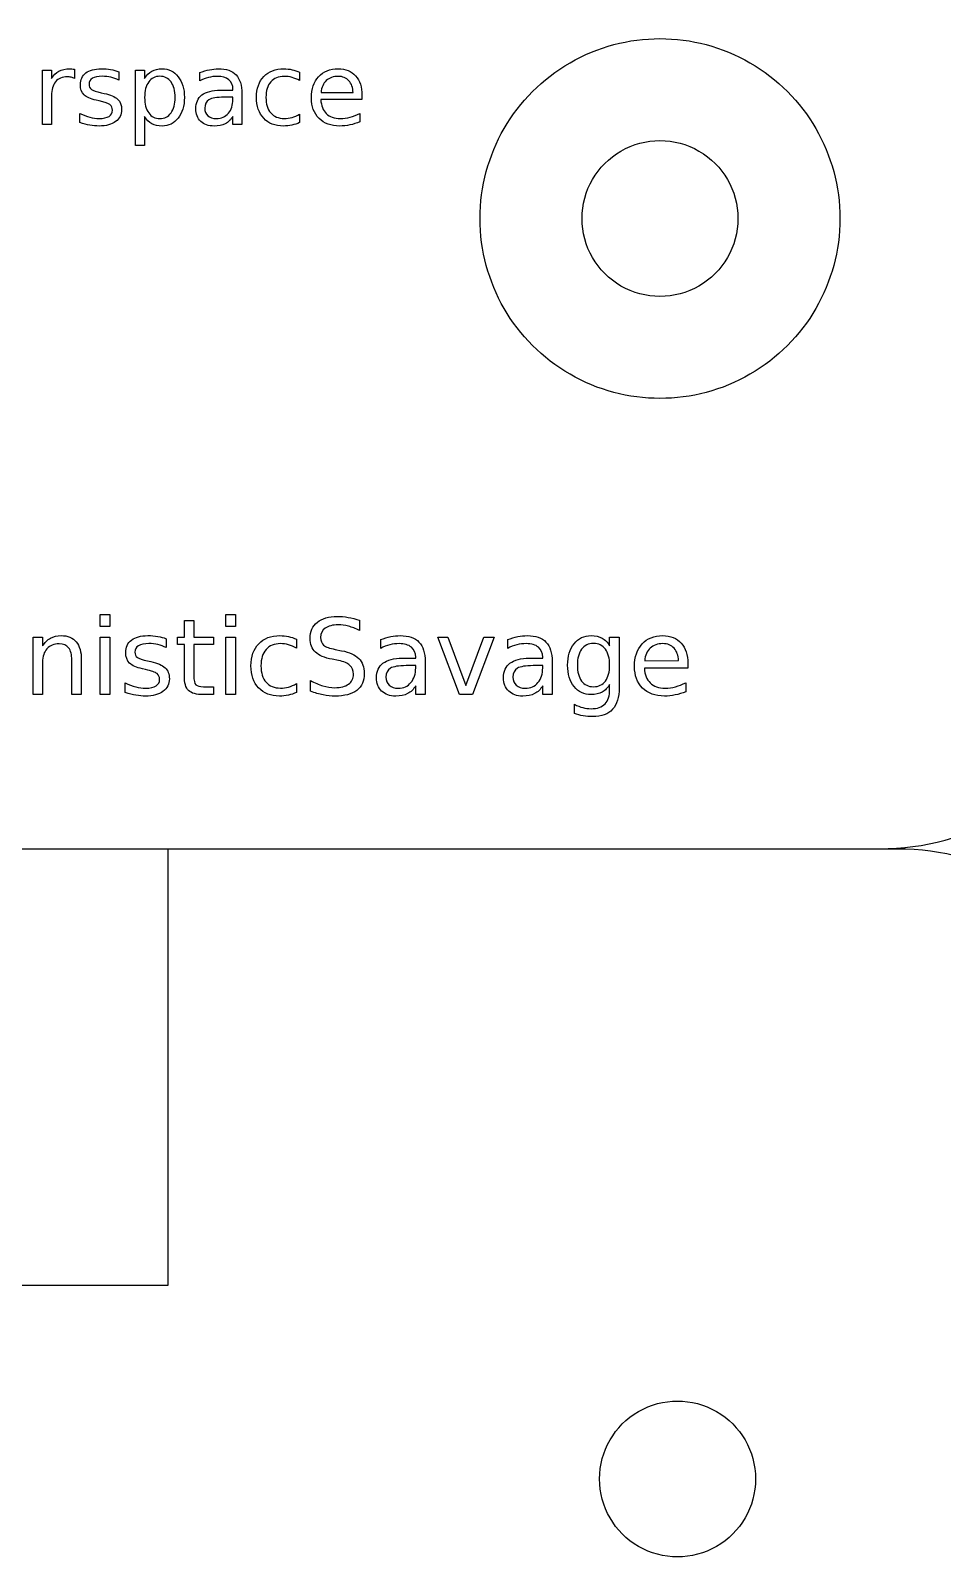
# Model space of a CAD drawing. Extents: x 5 to 486, y 5 to 284.
# Drawn here: x 54.51 to 69.12, y 93.85 to 118.38 of the extents above; entities that cross this region are included whole.
import ezdxf

# ---------------------------------------------------------------- set-up
doc = ezdxf.new("R2010")
doc.units = 0
doc.layers.add('Layer_1', color=7, linetype='CONTINUOUS')

msp = doc.modelspace()

# ---------------------------------------------------------------- linework, layer by layer
at = {"layer": 'Layer_1', "color": 3}
for p, q in [((55.209649, 117.764614), (55.210438, 117.617139)), ((54.698462, 116.877251), (54.698462, 117.751345)), ((54.698462, 117.751345), (54.842843, 117.751345)), ((54.842843, 117.751345), (54.842843, 117.615548)), ((55.919859, 117.72562), (55.919859, 117.589823)), ((55.919871, 117.725612), (55.919859, 117.72562)), ((56.190672, 116.544814), (56.190672, 117.751375)), ((56.190672, 117.751375), (56.335054, 117.751375)), ((56.335054, 117.751375), (56.335054, 117.6187)), ((57.220079, 117.578891), (57.220079, 117.711566)), ((58.819975, 117.717821), (58.819975, 117.717816)), ((58.819975, 117.717816), (58.819975, 117.58358)), ((54.842843, 117.337711), (54.842843, 116.877251)), ((55.606912, 117.257344), (55.556962, 117.269054)), ((55.635776, 117.388473), (55.684946, 117.377543)), ((56.823609, 117.313548), (56.823609, 117.313548)), ((57.549428, 117.429045), (57.750781, 117.429045)), ((57.750771, 117.316671), (57.607952, 117.316669)), ((57.750771, 117.284671), (57.750771, 117.316671)), ((57.750781, 117.429045), (57.750781, 117.443095)), ((57.894376, 117.375988), (57.894373, 117.375979)), ((57.894373, 117.375979), (57.894373, 116.877277)), ((59.818938, 117.279988), (59.158686, 117.279988)), ((59.163362, 117.391587), (59.675337, 117.392368)), ((59.818938, 117.350228), (59.818938, 117.279988)), ((59.818938, 117.350223), (59.818938, 117.350228)), ((55.298636, 116.909281), (55.298636, 117.057564)), ((58.819975, 117.043519), (58.819975, 116.910844)), ((59.78538, 117.05756), (59.78538, 116.921764)), ((54.842843, 116.877251), (54.698462, 116.877251)), ((56.335054, 117.008395), (56.335054, 116.544814)), ((56.335054, 117.008393), (56.335054, 117.008395)), ((57.750772, 116.877277), (57.750772, 117.009952)), ((57.894373, 116.877277), (57.750772, 116.877277)), ((56.335054, 116.544814), (56.190672, 116.544814)), ((55.624681, 109.020397), (55.776473, 109.020397)), ((55.624681, 108.828179), (55.624681, 109.020397)), ((55.776473, 109.020397), (55.776473, 108.828179)), ((56.971855, 108.660722), (56.971855, 108.92306)), ((56.971855, 108.92306), (57.124461, 108.923051)), ((57.124461, 108.923051), (57.124461, 108.660713)), ((57.637588, 109.020397), (57.78938, 109.020397)), ((57.637588, 108.828179), (57.637588, 109.020397)), ((57.78938, 109.020397), (57.78938, 108.828179)), ((59.781665, 108.928019), (59.781665, 108.928)), ((59.781665, 108.928), (59.781665, 108.765482)), ((55.776473, 108.828179), (55.624681, 108.828179)), ((57.78938, 108.828179), (57.637588, 108.828179)), ((54.546455, 107.736752), (54.546455, 108.660713)), ((54.546455, 108.660713), (54.699074, 108.660713)), ((54.699074, 108.660713), (54.699074, 108.517167)), ((55.624681, 108.660713), (55.776473, 108.660713)), ((55.624681, 107.736752), (55.624681, 108.660713)), ((55.776473, 108.660713), (55.776473, 107.736752)), ((56.68228, 108.63349), (56.68228, 108.489944)), ((56.682299, 108.633452), (56.68228, 108.63349)), ((56.860486, 108.542753), (56.860486, 108.660722)), ((56.860486, 108.660722), (56.971855, 108.660722)), ((56.971855, 108.542753), (56.860486, 108.542753)), ((56.971855, 108.041174), (56.971855, 108.542753)), ((57.124461, 108.660713), (57.437123, 108.660713)), ((57.437123, 108.542743), (57.124461, 108.542743)), ((57.124461, 108.542743), (57.124461, 108.041164)), ((57.437123, 108.660713), (57.437123, 108.542743)), ((57.637588, 108.660713), (57.78938, 108.660713)), ((57.637588, 107.736752), (57.637588, 108.660713)), ((57.78938, 108.660713), (57.78938, 107.736752)), ((58.771083, 108.625258), (58.771083, 108.625239)), ((58.771083, 108.625239), (58.771083, 108.483345)), ((59.39146, 108.461875), (59.492104, 108.441247)), ((60.119076, 108.478425), (60.119076, 108.618668)), ((61.036431, 108.660713), (61.197297, 108.660713)), ((61.382916, 107.736752), (61.036431, 108.660713)), ((61.197297, 108.660713), (61.486035, 107.885247)), ((61.486035, 107.885247), (61.774772, 108.660713)), ((61.935639, 108.660713), (61.589158, 107.736752)), ((61.774772, 108.660713), (61.935639, 108.660713)), ((62.15508, 108.478425), (62.15508, 108.618668)), ((63.789331, 108.520436), (63.789331, 108.660679)), ((63.789331, 108.660679), (63.941123, 108.660679)), ((63.941123, 108.660679), (63.941123, 107.851424)), ((54.699074, 108.258954), (54.699074, 107.736752)), ((55.168478, 107.736752), (55.168478, 108.289479)), ((55.320269, 108.294433), (55.320269, 108.294428)), ((55.320269, 108.294428), (55.320269, 107.736752)), ((56.382013, 108.277112), (56.433989, 108.265578)), ((59.443431, 108.282884), (59.341959, 108.302698)), ((60.467207, 108.320019), (60.680049, 108.320019)), ((60.680049, 108.20125), (60.52908, 108.201207)), ((60.680049, 108.320019), (60.680049, 108.334855)), ((60.680049, 108.167413), (60.680049, 108.20125)), ((60.831841, 108.263956), (60.831841, 108.263903)), ((60.831841, 108.263903), (60.831841, 107.736752)), ((62.503212, 108.320019), (62.716053, 108.320019)), ((62.716053, 108.20125), (62.565085, 108.201207)), ((62.716053, 108.320019), (62.716053, 108.334855)), ((62.716053, 108.167413), (62.716053, 108.20125)), ((62.867845, 108.263956), (62.867845, 108.263903)), ((62.867845, 108.263903), (62.867845, 107.736752)), ((63.789331, 108.209458), (63.789331, 108.209458)), ((64.351127, 108.280415), (64.892306, 108.281238)), ((65.044097, 108.236681), (65.044097, 108.162436)), ((65.044097, 108.236681), (65.044097, 108.236681)), ((56.351493, 108.138492), (56.298694, 108.150887)), ((58.993827, 107.791193), (58.993827, 107.962784)), ((65.044097, 108.162436), (64.346179, 108.162436)), ((54.699074, 107.736752), (54.546455, 107.736752)), ((55.320269, 107.736752), (55.168478, 107.736752)), ((55.776473, 107.736752), (55.624681, 107.736752)), ((56.025631, 107.770575), (56.025631, 107.927315)), ((57.281215, 107.86381), (57.437133, 107.86381)), ((57.437133, 107.736762), (57.281215, 107.736762)), ((57.437133, 107.86381), (57.437133, 107.736762)), ((57.78938, 107.736752), (57.637588, 107.736752)), ((58.771083, 107.91246), (58.771083, 107.772216)), ((60.680049, 107.736752), (60.680049, 107.876996)), ((60.831841, 107.736752), (60.680049, 107.736752)), ((61.589158, 107.736752), (61.382916, 107.736752)), ((62.716053, 107.736752), (62.716053, 107.876996)), ((62.867845, 107.736752), (62.716053, 107.736752)), ((63.789331, 107.824202), (63.789331, 107.89927)), ((65.008624, 107.927311), (65.008624, 107.78377)), ((63.226707, 107.433992), (63.226707, 107.581663))]:
    msp.add_line(p, q, dxfattribs=at)
at = {"layer": 'Layer_1', "color": 5}
msp.add_line((61.711555, 115.371536), (61.711555, 115.371536), dxfattribs=at)
at = {"layer": 'Layer_1', "color": 7}
for p, q in [((63.346171, 115.371536), (63.346171, 115.371536)), ((28.740578, 105.265026), (68.121768, 105.265026)), ((56.712638, 98.265436), (56.712638, 105.265436)), ((56.712638, 105.265436), (68.403238, 105.265436)), ((40.712638, 98.265436), (56.712638, 98.265436)), ((63.627634, 95.158926), (63.627634, 95.158926))]:
    msp.add_line(p, q, dxfattribs=at)
at = {"layer": 'Layer_1', "color": 5}
for points in [[(63.153863, 117.869686), (64.046366, 118.384973), (65.145975, 118.384973), (66.038479, 117.869686)], [(61.711555, 115.371536), (61.711555, 116.40211), (62.26136, 117.354399), (63.153863, 117.869686)], [(66.038479, 117.869686), (66.930982, 117.354399), (67.480786, 116.40211), (67.480786, 115.371536)], [(63.153863, 112.873386), (62.26136, 113.388672), (61.711555, 114.340962), (61.711555, 115.371536)], [(67.480786, 115.371536), (67.480786, 114.340962), (66.930982, 113.388672), (66.038479, 112.873386)], [(66.038479, 112.873386), (65.145975, 112.358099), (64.046366, 112.358099), (63.153863, 112.873386)]]:
    msp.add_open_spline(points, degree=3, dxfattribs=at)
at = {"layer": 'Layer_1', "color": 3}
for points in [[(54.96069, 117.733394), (55.009076, 117.759407), (55.067869, 117.772414), (55.137069, 117.772414)], [(55.137069, 117.772414), (55.146955, 117.772414), (55.157882, 117.771647), (55.169849, 117.770114)], [(55.169849, 117.770114), (55.181815, 117.769047), (55.195082, 117.767214), (55.209649, 117.764614)], [(55.392293, 117.705322), (55.450566, 117.750068), (55.533293, 117.772442), (55.640473, 117.772442)], [(55.640473, 117.772442), (55.693546, 117.772442), (55.743494, 117.768538), (55.790317, 117.760732)], [(55.790317, 117.760732), (55.837143, 117.752925), (55.880328, 117.741218), (55.919871, 117.725612)], [(56.448998, 117.734205), (56.495304, 117.759698), (56.550455, 117.772445), (56.614451, 117.772445)], [(56.614451, 117.772445), (56.720591, 117.772445), (56.806699, 117.730301), (56.872777, 117.646014)], [(57.220079, 117.711566), (57.272625, 117.731859), (57.323614, 117.746949), (57.373045, 117.756836)], [(57.373045, 117.756836), (57.422471, 117.767242), (57.470599, 117.772446), (57.517427, 117.772446)], [(57.517427, 117.772446), (57.643858, 117.772446), (57.738291, 117.739669), (57.800726, 117.674116)], [(58.245571, 117.649922), (58.324135, 117.731608), (58.431575, 117.772451), (58.567893, 117.772451)], [(58.567893, 117.772451), (58.612119, 117.772451), (58.655304, 117.767767), (58.697446, 117.758401)], [(58.697446, 117.758401), (58.739586, 117.749554), (58.780429, 117.736027), (58.819975, 117.717821)], [(59.124347, 117.64601), (59.20187, 117.730297), (59.306189, 117.772441), (59.437303, 117.772441)], [(59.437303, 117.772441), (59.554889, 117.772441), (59.647762, 117.734459), (59.71592, 117.658497)], [(54.842843, 117.615548), (54.873023, 117.668621), (54.912305, 117.707903), (54.96069, 117.733394)], [(54.907623, 117.564819), (54.864436, 117.512272), (54.842843, 117.436569), (54.842843, 117.337711)], [(55.094928, 117.644429), (55.013762, 117.644429), (54.951327, 117.617892), (54.907623, 117.564819)], [(55.157368, 117.637429), (55.138634, 117.642095), (55.117821, 117.644429), (55.094928, 117.644429)], [(55.210438, 117.617139), (55.194311, 117.626505), (55.176621, 117.633269), (55.157368, 117.637429)], [(55.304883, 117.514894), (55.304883, 117.5971), (55.334019, 117.660576), (55.392293, 117.705322)], [(55.364193, 117.354904), (55.324653, 117.393924), (55.304883, 117.447254), (55.304883, 117.514894)], [(55.49686, 117.619483), (55.46148, 117.597629), (55.44379, 117.564853), (55.44379, 117.521153)], [(55.44379, 117.521153), (55.44379, 117.487853), (55.456536, 117.461576), (55.48203, 117.442323)], [(55.657631, 117.652263), (55.58635, 117.652263), (55.53276, 117.641336), (55.49686, 117.619483)], [(55.793427, 117.636653), (55.74972, 117.647059), (55.704455, 117.652263), (55.657631, 117.652263)], [(55.919859, 117.589823), (55.879279, 117.610636), (55.837135, 117.626246), (55.793427, 117.636653)], [(56.399826, 117.561728), (56.356639, 117.501894), (56.335046, 117.419168), (56.335046, 117.313548)], [(56.335054, 117.6187), (56.365234, 117.670726), (56.403215, 117.709228), (56.448998, 117.734205)], [(56.579328, 117.652258), (56.503364, 117.652258), (56.44353, 117.622081), (56.399826, 117.561728)], [(56.758049, 117.561728), (56.714862, 117.622081), (56.655288, 117.652258), (56.579328, 117.652258)], [(56.823609, 117.313548), (56.823609, 117.419167), (56.801755, 117.501894), (56.758049, 117.561728)], [(56.872777, 117.646014), (56.939377, 117.561726), (56.972677, 117.450904), (56.972677, 117.313547)], [(57.356656, 117.632741), (57.309309, 117.620774), (57.263783, 117.602824), (57.220079, 117.578891)], [(57.502598, 117.650691), (57.452651, 117.650691), (57.404004, 117.644707), (57.356656, 117.632741)], [(57.685221, 117.596061), (57.642034, 117.632481), (57.58116, 117.650691), (57.502598, 117.650691)], [(57.750781, 117.443095), (57.750781, 117.509175), (57.728927, 117.560163), (57.685221, 117.596061)], [(57.800726, 117.674116), (57.863159, 117.608556), (57.894376, 117.50918), (57.894376, 117.375988)], [(58.128505, 117.313553), (58.128505, 117.456113), (58.167527, 117.568236), (58.245571, 117.649922)], [(58.357174, 117.56173), (58.305667, 117.502936), (58.279914, 117.42021), (58.279914, 117.31355)], [(58.574136, 117.6507), (58.481003, 117.6507), (58.408682, 117.621043), (58.357174, 117.56173)], [(58.697446, 117.63353), (58.656866, 117.644976), (58.615762, 117.6507), (58.574136, 117.6507)], [(58.819975, 117.58358), (58.779395, 117.605953), (58.738552, 117.622603), (58.697446, 117.63353)], [(59.008841, 117.305738), (59.008841, 117.448818), (59.047343, 117.562242), (59.124347, 117.64601)], [(59.246092, 117.582794), (59.198225, 117.537527), (59.170648, 117.473791), (59.163362, 117.391587)], [(59.438861, 117.650694), (59.358735, 117.650694), (59.294479, 117.62806), (59.246092, 117.582794)], [(59.608997, 117.580454), (59.56633, 117.62728), (59.509618, 117.650694), (59.438861, 117.650694)], [(59.675337, 117.392368), (59.67427, 117.470932), (59.652157, 117.533628), (59.608997, 117.580454)], [(59.71592, 117.658497), (59.784598, 117.583054), (59.818938, 117.480296), (59.818938, 117.350223)], [(55.556962, 117.269054), (55.467991, 117.287787), (55.403735, 117.316404), (55.364193, 117.354904)], [(55.48203, 117.442323), (55.507523, 117.423589), (55.558772, 117.405639), (55.635776, 117.388473)], [(55.684946, 117.377543), (55.786923, 117.355689), (55.859244, 117.324733), (55.901908, 117.284673)], [(55.901908, 117.284673), (55.945094, 117.245133), (55.966688, 117.189722), (55.966688, 117.11844)], [(56.335046, 117.313548), (56.335046, 117.207928), (56.356639, 117.124941), (56.399826, 117.064587)], [(56.758049, 117.064587), (56.801755, 117.12494), (56.823609, 117.207927), (56.823609, 117.313548)], [(56.972677, 117.313547), (56.972677, 117.176189), (56.939377, 117.065366), (56.872777, 116.981079)], [(57.156081, 117.1317), (57.156081, 117.230035), (57.188861, 117.304177), (57.254421, 117.354125)], [(57.254421, 117.354125), (57.320501, 117.404071), (57.418836, 117.429045), (57.549428, 117.429045)], [(57.366796, 117.276869), (57.322049, 117.250335), (57.299676, 117.20507), (57.299676, 117.141072)], [(57.607952, 117.316669), (57.491926, 117.316669), (57.411541, 117.303402), (57.366796, 117.276869)], [(57.678191, 117.059124), (57.726577, 117.115837), (57.750771, 117.191019), (57.750771, 117.284671)], [(58.24479, 116.978744), (58.167266, 117.06147), (58.128505, 117.173073), (58.128505, 117.313553)], [(58.279914, 117.31355), (58.279914, 117.206889), (58.305667, 117.123902), (58.357174, 117.064589)], [(59.13059, 116.976392), (59.049424, 117.057558), (59.008841, 117.16734), (59.008841, 117.305738)], [(59.158686, 117.279988), (59.164952, 117.181132), (59.194609, 117.105689), (59.247656, 117.05366)], [(55.298636, 117.057564), (55.351709, 117.02999), (55.403999, 117.009177), (55.455505, 116.995124)], [(55.779389, 117.197254), (55.753375, 117.218067), (55.695883, 117.238097), (55.606912, 117.257344)], [(55.764559, 117.009174), (55.800979, 117.032587), (55.819189, 117.065364), (55.819189, 117.107504)], [(55.819189, 117.107504), (55.819189, 117.146524), (55.805922, 117.17644), (55.779389, 117.197254)], [(55.966688, 117.11844), (55.966688, 117.037274), (55.934431, 116.973017), (55.869918, 116.925671)], [(56.399826, 117.064587), (56.443532, 117.004753), (56.503366, 116.974837), (56.579328, 116.974837)], [(56.579328, 116.974837), (56.65529, 116.974837), (56.714864, 117.004753), (56.758049, 117.064587)], [(57.234901, 116.929566), (57.182354, 116.980032), (57.156081, 117.04741), (57.156081, 117.1317)], [(57.299676, 117.141072), (57.299676, 117.090085), (57.316326, 117.049502), (57.349626, 117.019324)], [(57.349626, 117.019324), (57.383446, 116.989664), (57.429232, 116.974834), (57.486984, 116.974834)], [(57.486984, 116.974834), (57.566588, 116.974834), (57.630324, 117.00293), (57.678191, 117.059124)], [(58.357174, 117.064589), (58.40868, 117.005795), (58.481001, 116.976399), (58.574136, 116.976399)], [(58.697446, 116.992789), (58.738546, 117.004235), (58.779389, 117.021145), (58.819975, 117.043519)], [(59.247656, 117.05366), (59.301242, 117.002153), (59.375644, 116.9764), (59.470862, 116.9764)], [(59.630852, 116.99669), (59.682878, 117.010216), (59.734388, 117.030506), (59.78538, 117.05756)], [(55.458626, 116.868701), (55.408159, 116.877547), (55.354829, 116.891074), (55.298636, 116.909281)], [(55.455505, 116.995124), (55.507011, 116.981597), (55.558, 116.974834), (55.608471, 116.974834)], [(55.605349, 116.854651), (55.558522, 116.854651), (55.509614, 116.859334), (55.458626, 116.868701)], [(55.869918, 116.925671), (55.805924, 116.878324), (55.717735, 116.854651), (55.605349, 116.854651)], [(55.608471, 116.974834), (55.676109, 116.974834), (55.728138, 116.98628), (55.764559, 117.009174)], [(56.448998, 116.892108), (56.403211, 116.917601), (56.36523, 116.956363), (56.335054, 117.008393)], [(56.614451, 116.854648), (56.550457, 116.854648), (56.495306, 116.867134), (56.448998, 116.892108)], [(56.872777, 116.981079), (56.806697, 116.896791), (56.720588, 116.854648), (56.614451, 116.854648)], [(57.448742, 116.854646), (57.359251, 116.854646), (57.287971, 116.879619), (57.234901, 116.929566)], [(57.628243, 116.892106), (57.579336, 116.867132), (57.519502, 116.854646), (57.448742, 116.854646)], [(57.750772, 117.009952), (57.717992, 116.956878), (57.677149, 116.917596), (57.628243, 116.892106)], [(58.558527, 116.854654), (58.426893, 116.854654), (58.322314, 116.896017), (58.24479, 116.978744)], [(58.695104, 116.868704), (58.652437, 116.859337), (58.606911, 116.854654), (58.558527, 116.854654)], [(58.574136, 116.976399), (58.615762, 116.976399), (58.656866, 116.981862), (58.697446, 116.992789)], [(58.819975, 116.910844), (58.779915, 116.89211), (58.738291, 116.878064), (58.695104, 116.868704)], [(59.462277, 116.854644), (59.322838, 116.854644), (59.212276, 116.895226), (59.13059, 116.976392)], [(59.62695, 116.871814), (59.572836, 116.860367), (59.517945, 116.854644), (59.462277, 116.854644)], [(59.470862, 116.9764), (59.526015, 116.9764), (59.579345, 116.983163), (59.630852, 116.99669)], [(59.78538, 116.921764), (59.733873, 116.89991), (59.681063, 116.88326), (59.62695, 116.871814)], [(59.103545, 108.896671), (59.180542, 108.959367), (59.286413, 108.990715), (59.421157, 108.990715)], [(59.421157, 108.990715), (59.478904, 108.990715), (59.537751, 108.985498), (59.597697, 108.975065)], [(59.597697, 108.975065), (59.657646, 108.964631), (59.718969, 108.948949), (59.781665, 108.928019)], [(54.826941, 108.641736), (54.876441, 108.66924), (54.933364, 108.682991), (54.997709, 108.682991)], [(54.997709, 108.682991), (55.103856, 108.682991), (55.184152, 108.649992), (55.238597, 108.583994)], [(56.124628, 108.612039), (56.186224, 108.659338), (56.27367, 108.682987), (56.386967, 108.682987)], [(56.386967, 108.682987), (56.443061, 108.682987), (56.495859, 108.678855), (56.545358, 108.670591)], [(58.163911, 108.553459), (58.246957, 108.639804), (58.360528, 108.682977), (58.504624, 108.682977)], [(58.504624, 108.682977), (58.55137, 108.682977), (58.597017, 108.678032), (58.641565, 108.668141)], [(58.988878, 108.639281), (58.988878, 108.748178), (59.027101, 108.833974), (59.103545, 108.896671)], [(59.229766, 108.802588), (59.180818, 108.767389), (59.156344, 108.71734), (59.156344, 108.652443)], [(59.440128, 108.855382), (59.349383, 108.855382), (59.279262, 108.837784), (59.229766, 108.802588)], [(59.60265, 108.833127), (59.546552, 108.847964), (59.492378, 108.855382), (59.440128, 108.855382)], [(59.781665, 108.765482), (59.718417, 108.79573), (59.658745, 108.818278), (59.60265, 108.833127)], [(60.280765, 108.666528), (60.333015, 108.677535), (60.383888, 108.683039), (60.433385, 108.683039)], [(60.433385, 108.683039), (60.567028, 108.683039), (60.666849, 108.64839), (60.732848, 108.579093)], [(62.316774, 108.666528), (62.369021, 108.677535), (62.419893, 108.683039), (62.469389, 108.683039)], [(62.469389, 108.683039), (62.603032, 108.683039), (62.702853, 108.64839), (62.768852, 108.579093)], [(63.219279, 108.553454), (63.288576, 108.6398), (63.379874, 108.682972), (63.49317, 108.682972)], [(63.49317, 108.682972), (63.561364, 108.682972), (63.619936, 108.669492), (63.668887, 108.642531)], [(64.309882, 108.549343), (64.391827, 108.638439), (64.502096, 108.682987), (64.640688, 108.682987)], [(64.640688, 108.682987), (64.764983, 108.682987), (64.863154, 108.642839), (64.935202, 108.562543)], [(54.699074, 108.517167), (54.735371, 108.572716), (54.777994, 108.614239), (54.826941, 108.641736)], [(54.770022, 108.472619), (54.722724, 108.420372), (54.699074, 108.349151), (54.699074, 108.258954)], [(54.963887, 108.55099), (54.881942, 108.55099), (54.81732, 108.524866), (54.770022, 108.472619)], [(55.11733, 108.485819), (55.083232, 108.529266), (55.032084, 108.55099), (54.963887, 108.55099)], [(55.168478, 108.289479), (55.168478, 108.376925), (55.151428, 108.442372), (55.11733, 108.485819)], [(55.238597, 108.583994), (55.293045, 108.518547), (55.320269, 108.422027), (55.320269, 108.294433)], [(56.03223, 108.410746), (56.03223, 108.497644), (56.06303, 108.564741), (56.124628, 108.612039)], [(56.235151, 108.521302), (56.197753, 108.498202), (56.179054, 108.463553), (56.179054, 108.417356)], [(56.405096, 108.555953), (56.329749, 108.555953), (56.2731, 108.544402), (56.235151, 108.521302)], [(56.548637, 108.539441), (56.502439, 108.550449), (56.454592, 108.555953), (56.405096, 108.555953)], [(56.545358, 108.670591), (56.594855, 108.662327), (56.640502, 108.649947), (56.682299, 108.633452)], [(56.68228, 108.489944), (56.639382, 108.51196), (56.594834, 108.528459), (56.548637, 108.539441)], [(58.04017, 108.1979), (58.04017, 108.348591), (58.081417, 108.467111), (58.163911, 108.553459)], [(58.28188, 108.460238), (58.227435, 108.398091), (58.200213, 108.310644), (58.200213, 108.1979)], [(58.511219, 108.554282), (58.412775, 108.554282), (58.336329, 108.522934), (58.28188, 108.460238)], [(58.641565, 108.536143), (58.598667, 108.548236), (58.555218, 108.554282), (58.511219, 108.554282)], [(58.641565, 108.668141), (58.686113, 108.658792), (58.729286, 108.644498), (58.771083, 108.625258)], [(58.771083, 108.483345), (58.728185, 108.506987), (58.685012, 108.524587), (58.641565, 108.536143)], [(59.072197, 108.419016), (59.016651, 108.471815), (58.988878, 108.545237), (58.988878, 108.639281)], [(59.156344, 108.652443), (59.156344, 108.597994), (59.172569, 108.556745), (59.205018, 108.528696)], [(59.205018, 108.528696), (59.238015, 108.501193), (59.300163, 108.478919), (59.39146, 108.461875)], [(59.492104, 108.441247), (59.616399, 108.417605), (59.707969, 108.375807), (59.766814, 108.315855)], [(60.119076, 108.618668), (60.174622, 108.640109), (60.228518, 108.656062), (60.280765, 108.666528)], [(60.263444, 108.535344), (60.213396, 108.522709), (60.165273, 108.503736), (60.119076, 108.478425)], [(60.417711, 108.554297), (60.364912, 108.554297), (60.31349, 108.547979), (60.263444, 108.535344)], [(60.610753, 108.496549), (60.565104, 108.535047), (60.500757, 108.554297), (60.417711, 108.554297)], [(60.680049, 108.334855), (60.680049, 108.404702), (60.65695, 108.4586), (60.610753, 108.496549)], [(60.732848, 108.579093), (60.798843, 108.509795), (60.831841, 108.404749), (60.831841, 108.263956)], [(62.15508, 108.618668), (62.210626, 108.640109), (62.264524, 108.656062), (62.316774, 108.666528)], [(62.299449, 108.535344), (62.2494, 108.522709), (62.201277, 108.503736), (62.15508, 108.478425)], [(62.453715, 108.554297), (62.400919, 108.554297), (62.349497, 108.547979), (62.299449, 108.535344)], [(62.646757, 108.496549), (62.601109, 108.535047), (62.536761, 108.554297), (62.453715, 108.554297)], [(62.716053, 108.334855), (62.716053, 108.404702), (62.692954, 108.4586), (62.646757, 108.496549)], [(62.768852, 108.579093), (62.834847, 108.509795), (62.867845, 108.404749), (62.867845, 108.263956)], [(63.115337, 108.209444), (63.115337, 108.352436), (63.149984, 108.467106), (63.219279, 108.553454)], [(63.339727, 108.465196), (63.294628, 108.404698), (63.272078, 108.319452), (63.272078, 108.209458)], [(63.53029, 108.555943), (63.448894, 108.555943), (63.385373, 108.525694), (63.339727, 108.465196)], [(63.720858, 108.465196), (63.675758, 108.525694), (63.612236, 108.555943), (63.53029, 108.555943)], [(63.668887, 108.642531), (63.717835, 108.61557), (63.757983, 108.574872), (63.789331, 108.520436)], [(63.789331, 108.209458), (63.789331, 108.319452), (63.766507, 108.404698), (63.720858, 108.465196)], [(64.187787, 108.189658), (64.187787, 108.340901), (64.228485, 108.460796), (64.309882, 108.549343)], [(64.438576, 108.482531), (64.387976, 108.434681), (64.358826, 108.367309), (64.351127, 108.280415)], [(64.642339, 108.554301), (64.557643, 108.554301), (64.489723, 108.530378), (64.438576, 108.482531)], [(64.822182, 108.480057), (64.777085, 108.529553), (64.717138, 108.554301), (64.642339, 108.554301)], [(64.892306, 108.281238), (64.891348, 108.364284), (64.867974, 108.430557), (64.822182, 108.480057)], [(64.935202, 108.562543), (65.007799, 108.482796), (65.044097, 108.374175), (65.044097, 108.236681)], [(56.094927, 108.241629), (56.053129, 108.282878), (56.03223, 108.33925), (56.03223, 108.410746)], [(56.298694, 108.150887), (56.204647, 108.170669), (56.136724, 108.200917), (56.094927, 108.241629)], [(56.179054, 108.417356), (56.179054, 108.38216), (56.192535, 108.354387), (56.219496, 108.334037)], [(56.219496, 108.334037), (56.246457, 108.314255), (56.300629, 108.29528), (56.382013, 108.277112)], [(56.433989, 108.265578), (56.541781, 108.242478), (56.618228, 108.209755), (56.663328, 108.167408)], [(58.163088, 107.843992), (58.081143, 107.931438), (58.04017, 108.049407), (58.04017, 108.1979)], [(58.200213, 108.1979), (58.200213, 108.085155), (58.227435, 107.997433), (58.28188, 107.934734)], [(59.341959, 108.302698), (59.217667, 108.327458), (59.127746, 108.36623), (59.072197, 108.419016)], [(59.625747, 108.20616), (59.588899, 108.240259), (59.528126, 108.265833), (59.443431, 108.282884)], [(59.681844, 108.064271), (59.681844, 108.124765), (59.663145, 108.172062), (59.625747, 108.20616)], [(59.766814, 108.315855), (59.826211, 108.256458), (59.85591, 108.176711), (59.85591, 108.076614)], [(60.051426, 108.005705), (60.051426, 108.10965), (60.086075, 108.188022), (60.155372, 108.24082)], [(60.155372, 108.24082), (60.225219, 108.293619), (60.329164, 108.320019), (60.467207, 108.320019)], [(60.52908, 108.201207), (60.406435, 108.201207), (60.321463, 108.187184), (60.274165, 108.159138)], [(62.087435, 108.005705), (62.087435, 108.10965), (62.122082, 108.188022), (62.191377, 108.24082)], [(62.191377, 108.24082), (62.261223, 108.293619), (62.365168, 108.320019), (62.503212, 108.320019)], [(62.565085, 108.201207), (62.442442, 108.201207), (62.357472, 108.187184), (62.310174, 108.159138)], [(63.219279, 107.866261), (63.149984, 107.952606), (63.115337, 108.067), (63.115337, 108.209444)], [(63.272078, 108.209458), (63.272078, 108.100012), (63.294628, 108.015041), (63.339727, 107.954543)], [(63.720858, 107.954543), (63.766507, 108.015041), (63.789331, 108.100012), (63.789331, 108.209458)], [(64.316482, 107.841522), (64.230685, 107.927319), (64.187787, 108.043364), (64.187787, 108.189658)], [(56.53381, 108.074967), (56.506306, 108.096983), (56.445534, 108.118158), (56.351493, 108.138492)], [(56.518136, 107.876153), (56.556631, 107.900913), (56.575878, 107.935562), (56.575878, 107.9801)], [(56.575878, 107.9801), (56.575878, 108.021349), (56.561855, 108.052971), (56.53381, 108.074967)], [(56.7318, 107.991691), (56.7318, 107.905895), (56.697702, 107.837972), (56.629505, 107.787924)], [(56.663328, 108.167408), (56.708976, 108.125611), (56.7318, 108.067039), (56.7318, 107.991691)], [(57.038677, 107.801937), (56.994129, 107.845933), (56.971855, 107.925679), (56.971855, 108.041174)], [(57.124461, 108.041164), (57.124461, 107.965817), (57.134639, 107.91742), (57.154995, 107.895972)], [(58.993827, 107.962784), (59.061472, 107.924835), (59.127743, 107.896235), (59.192641, 107.876986)], [(59.604297, 107.904228), (59.655995, 107.941625), (59.681844, 107.994973), (59.681844, 108.064271)], [(59.85591, 108.076614), (59.85591, 107.957271), (59.815762, 107.8668), (59.735466, 107.805201)], [(60.13475, 107.79204), (60.079201, 107.845388), (60.051426, 107.916609), (60.051426, 108.005705)], [(60.274165, 108.159138), (60.22687, 108.131092), (60.203223, 108.083245), (60.203223, 108.015597)], [(60.203223, 108.015597), (60.203223, 107.961698), (60.220821, 107.9188), (60.256017, 107.886903)], [(60.603325, 107.929), (60.654474, 107.988946), (60.680049, 108.068417), (60.680049, 108.167413)], [(62.170754, 107.79204), (62.115208, 107.845388), (62.087435, 107.916609), (62.087435, 108.005705)], [(62.310174, 108.159138), (62.262876, 108.131092), (62.239227, 108.083245), (62.239227, 108.015597)], [(62.239227, 108.015597), (62.239227, 107.961698), (62.256827, 107.9188), (62.292026, 107.886903)], [(62.639334, 107.929), (62.69048, 107.988946), (62.716053, 108.068417), (62.716053, 108.167413)], [(63.339727, 107.954543), (63.385373, 107.894048), (63.448894, 107.863801), (63.53029, 107.863801)], [(63.53029, 107.863801), (63.612236, 107.863801), (63.675758, 107.894048), (63.720858, 107.954543)], [(64.346179, 108.162436), (64.352783, 108.057939), (64.384131, 107.978192), (64.440223, 107.923195)], [(56.025631, 107.927315), (56.081729, 107.898153), (56.137002, 107.876153), (56.19145, 107.861317)], [(56.194748, 107.727693), (56.1414, 107.737041), (56.085028, 107.751335), (56.025631, 107.770575)], [(56.19145, 107.861317), (56.245895, 107.847023), (56.299792, 107.839876), (56.353139, 107.839876)], [(56.349842, 107.712856), (56.300342, 107.712856), (56.248644, 107.717802), (56.194748, 107.727693)], [(56.629505, 107.787924), (56.561857, 107.737879), (56.468636, 107.712856), (56.349842, 107.712856)], [(56.353139, 107.839876), (56.424638, 107.839876), (56.479637, 107.851968), (56.518136, 107.876153)], [(57.281215, 107.736762), (57.164071, 107.736762), (57.083225, 107.758487), (57.038677, 107.801937)], [(57.154995, 107.895972), (57.175894, 107.874531), (57.217967, 107.86381), (57.281215, 107.86381)], [(58.494722, 107.712823), (58.355578, 107.712823), (58.245033, 107.756546), (58.163088, 107.843992)], [(58.28188, 107.934734), (58.336329, 107.872586), (58.412775, 107.841513), (58.511219, 107.841513)], [(58.639091, 107.727659), (58.593994, 107.717768), (58.545871, 107.712823), (58.494722, 107.712823)], [(58.511219, 107.841513), (58.555218, 107.841513), (58.598667, 107.847288), (58.641565, 107.858838)], [(58.771083, 107.772216), (58.728737, 107.752434), (58.68474, 107.737582), (58.639091, 107.727659)], [(58.641565, 107.858838), (58.685012, 107.87093), (58.728185, 107.888804), (58.771083, 107.91246)], [(59.19759, 107.732622), (59.132143, 107.745831), (59.064222, 107.765355), (58.993827, 107.791193)], [(59.192641, 107.876986), (59.257539, 107.857747), (59.321336, 107.848127), (59.384032, 107.848127)], [(59.384032, 107.712808), (59.325736, 107.712808), (59.263588, 107.719413), (59.19759, 107.732622)], [(59.384032, 107.848127), (59.479177, 107.848127), (59.552599, 107.866827), (59.604297, 107.904228)], [(59.735466, 107.805201), (59.655719, 107.743606), (59.538574, 107.712808), (59.384032, 107.712808)], [(60.360786, 107.712846), (60.266193, 107.712846), (60.190848, 107.739244), (60.13475, 107.79204)], [(60.256017, 107.886903), (60.291765, 107.855571), (60.340164, 107.839904), (60.401213, 107.839904)], [(60.550531, 107.752426), (60.498833, 107.72604), (60.435585, 107.712846), (60.360786, 107.712846)], [(60.401213, 107.839904), (60.485357, 107.839904), (60.552728, 107.869603), (60.603325, 107.929)], [(60.680049, 107.876996), (60.645402, 107.820901), (60.602229, 107.779378), (60.550531, 107.752426)], [(62.396795, 107.712846), (62.302199, 107.712846), (62.226852, 107.739244), (62.170754, 107.79204)], [(62.292026, 107.886903), (62.327774, 107.855571), (62.376171, 107.839904), (62.437218, 107.839904)], [(62.586535, 107.752426), (62.534837, 107.72604), (62.471591, 107.712846), (62.396795, 107.712846)], [(62.437218, 107.839904), (62.521365, 107.839904), (62.588737, 107.869603), (62.639334, 107.929)], [(62.716053, 107.876996), (62.681406, 107.820901), (62.638233, 107.779378), (62.586535, 107.752426)], [(63.49317, 107.736738), (63.379874, 107.736738), (63.288576, 107.779912), (63.219279, 107.866261)], [(63.668887, 107.77718), (63.619936, 107.750219), (63.561364, 107.736738), (63.49317, 107.736738)], [(63.789331, 107.89927), (63.757967, 107.844824), (63.717819, 107.804128), (63.668887, 107.77718)], [(63.715081, 107.589086), (63.764581, 107.640784), (63.789331, 107.719156), (63.789331, 107.824202)], [(63.941123, 107.851424), (63.941123, 107.694132), (63.9062, 107.577262), (63.836353, 107.500814)], [(64.667087, 107.712832), (64.519695, 107.712832), (64.402827, 107.755729), (64.316482, 107.841522)], [(64.440223, 107.923195), (64.496873, 107.868746), (64.575519, 107.841522), (64.676162, 107.841522)], [(64.841158, 107.730971), (64.783959, 107.718878), (64.725936, 107.712832), (64.667087, 107.712832)], [(64.676162, 107.841522), (64.734461, 107.841522), (64.790833, 107.848669), (64.845279, 107.862963)], [(65.008624, 107.78377), (64.954175, 107.76067), (64.898353, 107.74307), (64.841158, 107.730971)], [(64.845279, 107.862963), (64.900279, 107.877257), (64.954727, 107.898706), (65.008624, 107.927311)], [(63.226707, 107.581663), (63.271254, 107.557446), (63.315252, 107.539572), (63.358699, 107.528041)], [(63.358699, 107.528041), (63.402146, 107.516491), (63.446419, 107.510716), (63.491519, 107.510716)], [(63.491519, 107.510716), (63.591064, 107.510716), (63.665585, 107.536839), (63.715081, 107.589086)], [(63.836353, 107.500814), (63.766507, 107.423817), (63.659537, 107.385319), (63.515444, 107.385319)], [(63.364476, 107.397714), (63.317177, 107.405404), (63.271254, 107.417496), (63.226707, 107.433992)], [(63.515444, 107.385319), (63.462097, 107.385319), (63.411774, 107.389451), (63.364476, 107.397714)]]:
    msp.add_open_spline(points, degree=3, dxfattribs=at)
at = {"layer": 'Layer_1', "color": 7}
for points in [[(63.971171, 116.454068), (64.357922, 116.677359), (64.834419, 116.677359), (65.221171, 116.454068)], [(63.346171, 115.371536), (63.346171, 115.818118), (63.584419, 116.230777), (63.971171, 116.454068)], [(65.221171, 116.454068), (65.607922, 116.230777), (65.846171, 115.818118), (65.846171, 115.371536)], [(63.971171, 114.289004), (63.584419, 114.512295), (63.346171, 114.924954), (63.346171, 115.371536)], [(65.846171, 115.371536), (65.846171, 114.924954), (65.607922, 114.512295), (65.221171, 114.289004)], [(65.221171, 114.289004), (64.834419, 114.065713), (64.357922, 114.065713), (63.971171, 114.289004)], [(68.121768, 105.265026), (69.55083, 105.265026), (70.871337, 106.027422), (71.585868, 107.265026)], [(68.403238, 105.265436), (69.8323, 105.265435), (71.152807, 104.50304), (71.867338, 103.265436)], [(64.252634, 96.241458), (64.639385, 96.464749), (65.115882, 96.464749), (65.502634, 96.241458)], [(63.627634, 95.158926), (63.627634, 95.605508), (63.865882, 96.018167), (64.252634, 96.241458)], [(65.502634, 96.241458), (65.889385, 96.018167), (66.127634, 95.605508), (66.127634, 95.158926)], [(64.252634, 94.076394), (63.865882, 94.299685), (63.627634, 94.712344), (63.627634, 95.158926)], [(66.127634, 95.158926), (66.127634, 94.712344), (65.889385, 94.299685), (65.502634, 94.076394)], [(65.502634, 94.076394), (65.115882, 93.853103), (64.639385, 93.853103), (64.252634, 94.076394)]]:
    msp.add_open_spline(points, degree=3, dxfattribs=at)

doc.saveas('drawing.dxf')
